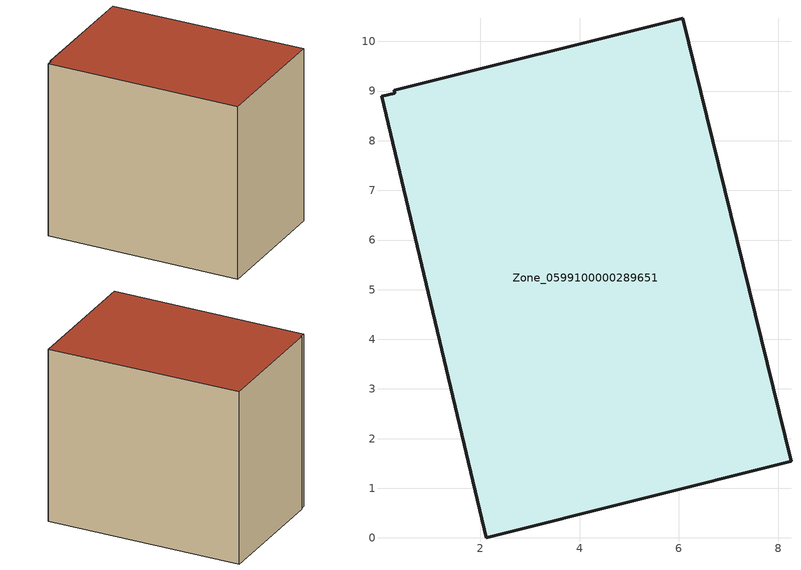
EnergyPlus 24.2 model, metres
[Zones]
Zone_0599100000289651
 floor ground (C_G): 0.01,8.9 0.28,8.96 0.27,9.02 6.08,10.47 8.26,1.54 2.12,0 z0
 wall outside (C_F): 8.26,1.54 6.08,10.47 0.27,9.02 0.28,8.96 0.01,8.9 2.12,0 8.26,1.54 z0:8.23
 roof outside (C_R): 0.28,8.96 0.01,8.9 2.12,0 8.26,1.54 6.08,10.47 0.27,9.02 z8.23
[BUILDING]
Pand.0599100000289651: North Axis=0; Terrain=City; Loads Convergence Tolerance Value=0.04; Temperature Convergence Tolerance Value=0.4; Solar Distribution=FullExterior; Maximum Number of Warmup Days=25; Minimum Number of Warmup Days=1
[Site:Location]
Rotterdam.The.Hague.AP_ZH_NLD Design_Conditions: Latitude=51.96; Longitude=4.45; Time Zone=1; Elevation=-4.5
[SITE:GROUNDTEMPERATURE:BUILDINGSURFACE]
18, 18, 18, 18, 18, 18, 18, 18, 18, 18, 18, 18
[MATERIAL] Thermal Absorptance=0.9; Solar Absorptance=0.7; Visible Absorptance=0.7
Name | Roughness | Thickness | Conductivity | Density | Specific Heat
G.TI.1946-1964 | MediumSmooth | 0.15 | 1 | 540 | 1210
F.TI.1946-1964 | Rough | 0.3 | 0.857143 | 1920 | 840
R.TI.1946-1964 | MediumRough | 0.2 | 0.277778 | 1500 | 1000
[CONSTRUCTION]
C_G: G.TI.1946-1964
C_F: F.TI.1946-1964
C_R: R.TI.1946-1964
[ZONE]
Zone_0599100000289651: Type=1; Multiplier=1; Ceiling Height=Autocalculate; Volume=Autocalculate; Floor Area=autocalculate; Part of Total Floor Area=Yes
[ZONEINFILTRATION:DESIGNFLOWRATE]
Infil_Zone_0599100000289651: Zone or ZoneList or Space or SpaceList=Zone_0599100000289651; Schedule=AlwaysOn; Design Flow Rate Calculation Method=Flow/Area; Flow Rate per Floor Area=0.003; Constant Term Coefficient=1; Temperature Term Coefficient=0; Velocity Term Coefficient=0; Velocity Squared Term Coefficient=0
[HVACTEMPLATE:ZONE:IDEALLOADSAIRSYSTEM]
Zone_0599100000289651: Maximum Heating Supply Air Temperature=50; Minimum Cooling Supply Air Temperature=13; Maximum Heating Supply Air Humidity Ratio=0.0156; Minimum Cooling Supply Air Humidity Ratio=0.0077; Heating Limit=NoLimit; Cooling Limit=NoLimit; Dehumidification Control Type=ConstantSensibleHeatRatio; Cooling Sensible Heat Ratio=0.7; Dehumidification Setpoint=60; Humidification Control Type=None; Humidification Setpoint=30; Outdoor Air Method=None; Outdoor Air Flow Rate per Person=0.00944; Outdoor Air Flow Rate per Zone Floor Area=0; Outdoor Air Flow Rate per Zone=0; Demand Controlled Ventilation Type=None; Outdoor Air Economizer Type=NoEconomizer; Heat Recovery Type=None; Sensible Heat Recovery Effectiveness=0.7; Latent Heat Recovery Effectiveness=0.65
[ZONECONTROL:THERMOSTAT]
ThermostatControl_Zone_0599100000289651: Zone or ZoneList=Zone_0599100000289651; Control Type Schedule=DualSetpointControlType; Control 1=Thermostat_Zone_0599100000289651; Temperature Difference Between Cutout And Setpoint=0
[THERMOSTATSETPOINT:DUALSETPOINT]
Thermostat_Zone_0599100000289651: Heating Setpoint Temperature Schedule=HeatingSetpoint_Zone_0599100000289651; Cooling Setpoint Temperature Schedule=CoolingSetpoint_Zone_0599100000289651
[SCHEDULE:COMPACT]
HeatingSetpoint_Zone_0599100000289651: Through: 12/31, For: AllDays, Until: 24:00, 21
CoolingSetpoint_Zone_0599100000289651: Through: 12/31, For: AllDays, Until: 24:00, 24
DualSetpointControlType: Through: 12/31, For: AllDays, Until: 24:00, 4
AlwaysOn: Through: 12/31, For: AllDays, Until: 24:00, 1
